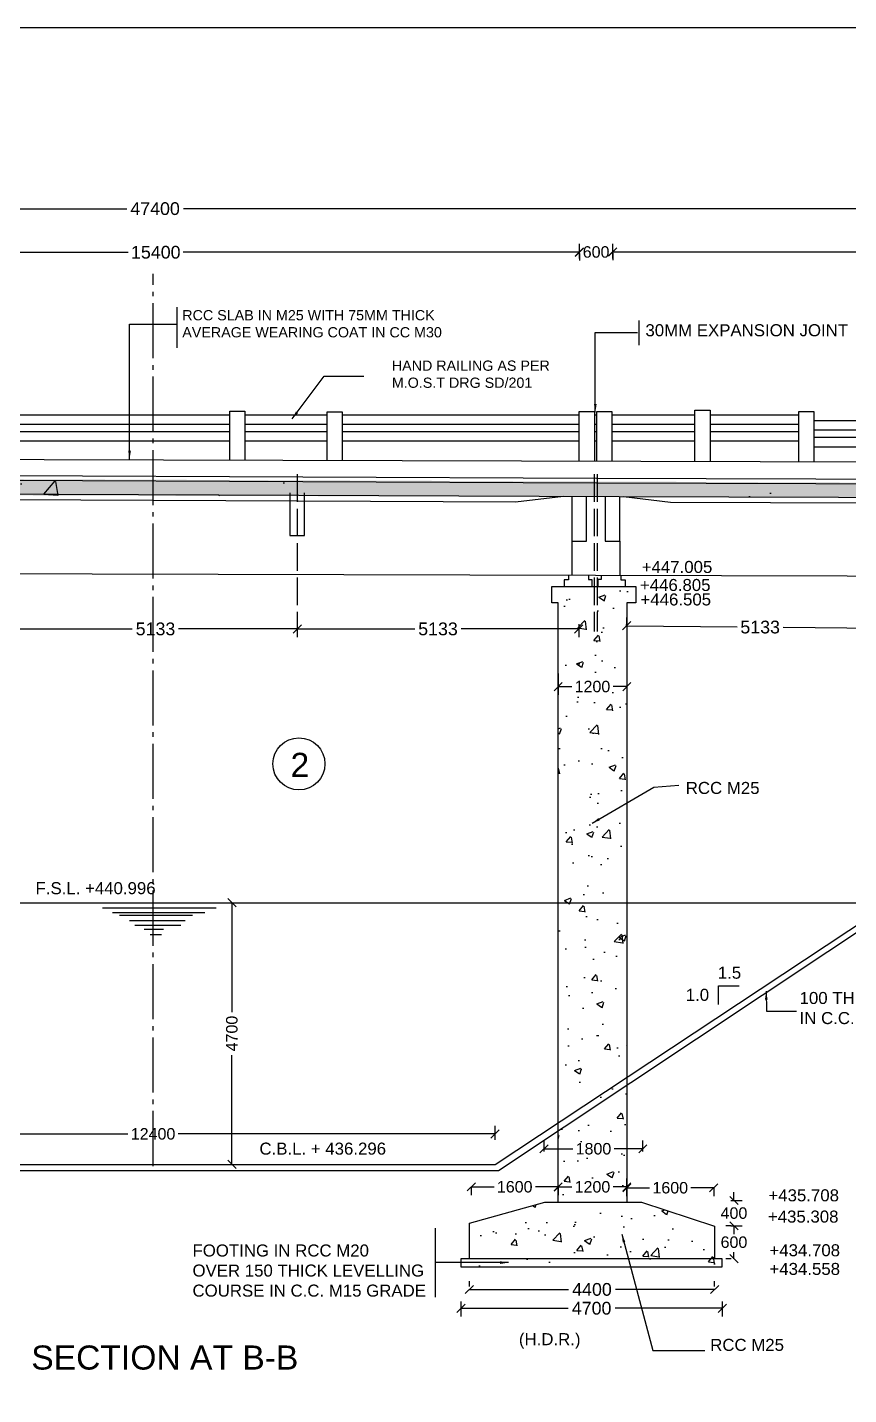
# Model space of a CAD drawing. Header units: inches. Extents: x 19201.6 to 19297.2, y 19008.4 to 19074.4.
# Drawn here: x 19237.8 to 19255.71, y 19044.64 to 19074.44 of the extents above; entities that cross this region are included whole.
import ezdxf

# ---------------------------------------------------------------- set-up
doc = ezdxf.new("R2010")
doc.units = ezdxf.units.IN
doc.header["$MEASUREMENT"] = 0
doc.linetypes.add('ACAD_ISO02W100', pattern=[15, 12, -3])
doc.linetypes.add('ACAD_ISO04W100', pattern=[30, 24, -3, 0, -3])
for name, color, linetype in [('DIMENSION', 255, 'Continuous'), ('DRAWING', 2, 'Continuous'), ('HATCH', 255, 'Continuous'), ('TEXT', 255, 'Continuous')]:
    doc.layers.add(name, color=color, linetype=linetype)
doc.styles.get("Standard").update_dxf_attribs({"font": 'arial.ttf'})
doc.dimstyles.get("Standard").update_dxf_attribs({"dimtxt": 0.25, "dimasz": 0.18, "dimexe": 0.18, "dimexo": 0.0625, "dimgap": 0.09, "dimtad": 0, "dimtih": 1, "dimtoh": 1, "dimdec": 4, "dimzin": 0, "dimdsep": 46, "dimtxsty": 'Standard', "dimblk": 'OBLIQUE', "dimcen": 0.09, "dimadec": 0, "dimazin": 0, "dimtfac": 1, "dimtdec": 4, "dimtofl": 0, "dimtmove": 0, "dimatfit": 3, "dimfxl": 1, "dimtolj": 1, "dimtzin": 0, "dimarcsym": 0})

# ---------------------------------------------------------------- blocks, each defined once
blk = doc.blocks.new('_Oblique')
at = {"color": 0, "linetype": 'ByBlock', "lineweight": -2}
blk.add_line((-0.5, -0.5), (0.5, 0.5), dxfattribs=at)
blk = doc.blocks.new('*D85')
at = {"layer": 'Defpoints', "color": 0, "transparency": 16777216}
for p in [(19237.504, 19061.495), (19243.685, 19061.495), (19243.685, 19061.327)]:
    blk.add_point(p, dxfattribs=at)
at = {"layer": 'DIMENSION', "color": 0, "lineweight": -2, "transparency": 16777216}
for p, q in [((19237.504, 19061.432), (19237.504, 19061.147)), ((19237.504, 19061.327), (19240.09, 19061.327)), ((19243.685, 19061.327), (19241.099, 19061.327)), ((19243.685, 19061.432), (19243.685, 19061.147))]:
    blk.add_line(p, q, dxfattribs=at)
at = {"layer": 'DIMENSION', "color": 0, "lineweight": -2, "transparency": 16777216, "xscale": 0.18, "yscale": 0.18, "zscale": 0.18, "rotation": 180}
blk.add_blockref('_Oblique', (19237.504, 19061.327), dxfattribs=at)
at = {"layer": 'DIMENSION', "color": 0, "lineweight": -2, "transparency": 16777216, "xscale": 0.18, "yscale": 0.18, "zscale": 0.18}
blk.add_blockref('_Oblique', (19243.685, 19061.327), dxfattribs=at)
at = {"layer": 'DIMENSION', "color": 0, "transparency": 16777216, "insert": (19240.595, 19061.327), "char_height": 0.2778, "attachment_point": 5}
blk.add_mtext('\\A1;5133', dxfattribs=at)
blk = doc.blocks.new('*D86')
at = {"layer": 'Defpoints', "color": 0, "transparency": 16777216}
for p in [(19243.685, 19061.495), (19249.82, 19061.495), (19249.82, 19061.327)]:
    blk.add_point(p, dxfattribs=at)
at = {"layer": 'DIMENSION', "color": 0, "lineweight": -2, "transparency": 16777216}
for p, q in [((19243.685, 19061.432), (19243.685, 19061.147)), ((19243.685, 19061.327), (19246.248, 19061.327)), ((19249.82, 19061.327), (19247.257, 19061.327)), ((19249.82, 19061.432), (19249.82, 19061.147))]:
    blk.add_line(p, q, dxfattribs=at)
at = {"layer": 'DIMENSION', "color": 0, "lineweight": -2, "transparency": 16777216, "xscale": 0.18, "yscale": 0.18, "zscale": 0.18, "rotation": 180}
blk.add_blockref('_Oblique', (19243.685, 19061.327), dxfattribs=at)
at = {"layer": 'DIMENSION', "color": 0, "lineweight": -2, "transparency": 16777216, "xscale": 0.18, "yscale": 0.18, "zscale": 0.18}
blk.add_blockref('_Oblique', (19249.82, 19061.327), dxfattribs=at)
at = {"layer": 'DIMENSION', "color": 0, "transparency": 16777216, "insert": (19246.753, 19061.327), "char_height": 0.2778, "attachment_point": 5}
blk.add_mtext('\\A1;5133', dxfattribs=at)
blk = doc.blocks.new('*D87')
at = {"layer": 'Defpoints', "color": 0, "transparency": 16777216}
for p in [(19250.869, 19061.336), (19256.683, 19061.336), (19256.683, 19061.274)]:
    blk.add_point(p, dxfattribs=at)
at = {"layer": 'DIMENSION', "color": 0, "lineweight": -2, "transparency": 16777216}
for p, q in [((19250.869, 19061.399), (19250.871, 19061.578)), ((19250.869, 19061.398), (19253.272, 19061.372)), ((19256.683, 19061.336), (19254.281, 19061.362)), ((19256.683, 19061.337), (19256.685, 19061.516))]:
    blk.add_line(p, q, dxfattribs=at)
at = {"layer": 'DIMENSION', "color": 0, "lineweight": -2, "transparency": 16777216, "xscale": 0.18, "yscale": 0.18, "zscale": 0.18}
for p, rotation in [((19250.869, 19061.398), 179.3898342567749), ((19256.683, 19061.336), 359.3898342567749)]:
    blk.add_blockref('_Oblique', p, dxfattribs=dict(at, rotation=rotation))
at = {"layer": 'DIMENSION', "color": 0, "transparency": 16777216, "insert": (19253.776, 19061.367), "char_height": 0.2778, "attachment_point": 5}
blk.add_mtext('\\A1;5133', dxfattribs=at)
blk = doc.blocks.new('*D93')
at = {"layer": 'Defpoints', "color": 0, "transparency": 16777216}
for p in [(19269.028, 19070.484), (19212.144, 19070.245), (19269.028, 19070.245)]:
    blk.add_point(p, dxfattribs=at)
at = {"layer": 'DIMENSION', "color": 0, "lineweight": -2, "transparency": 16777216}
for p, q in [((19212.144, 19070.308), (19212.144, 19070.664)), ((19269.028, 19070.308), (19269.028, 19070.664)), ((19212.144, 19070.484), (19239.968, 19070.484)), ((19269.028, 19070.484), (19241.204, 19070.484))]:
    blk.add_line(p, q, dxfattribs=at)
at = {"layer": 'DIMENSION', "color": 0, "lineweight": -2, "transparency": 16777216, "xscale": 0.18, "yscale": 0.18, "zscale": 0.18, "rotation": 180}
blk.add_blockref('_Oblique', (19212.144, 19070.484), dxfattribs=at)
at = {"layer": 'DIMENSION', "color": 0, "lineweight": -2, "transparency": 16777216, "xscale": 0.18, "yscale": 0.18, "zscale": 0.18}
blk.add_blockref('_Oblique', (19269.028, 19070.484), dxfattribs=at)
at = {"layer": 'DIMENSION', "color": 0, "transparency": 16777216, "insert": (19240.586, 19070.484), "char_height": 0.2778, "attachment_point": 5}
blk.add_mtext('\\A1;47400', dxfattribs=at)
blk = doc.blocks.new('*D94')
at = {"layer": 'Defpoints', "color": 0, "transparency": 16777216}
for p in [(19231.366, 19069.571), (19249.836, 19069.571), (19249.836, 19069.534)]:
    blk.add_point(p, dxfattribs=at)
at = {"layer": 'DIMENSION', "color": 0, "lineweight": -2, "transparency": 16777216}
for p, q in [((19231.366, 19069.534), (19240.002, 19069.534)), ((19231.366, 19069.509), (19231.366, 19069.354)), ((19249.836, 19069.534), (19241.2, 19069.534)), ((19249.836, 19069.509), (19249.836, 19069.354))]:
    blk.add_line(p, q, dxfattribs=at)
at = {"layer": 'DIMENSION', "color": 0, "lineweight": -2, "transparency": 16777216, "xscale": 0.18, "yscale": 0.18, "zscale": 0.18, "rotation": 180}
blk.add_blockref('_Oblique', (19231.366, 19069.534), dxfattribs=at)
at = {"layer": 'DIMENSION', "color": 0, "lineweight": -2, "transparency": 16777216, "xscale": 0.18, "yscale": 0.18, "zscale": 0.18}
blk.add_blockref('_Oblique', (19249.836, 19069.534), dxfattribs=at)
at = {"layer": 'DIMENSION', "color": 0, "transparency": 16777216, "insert": (19240.601, 19069.534), "char_height": 0.2778, "attachment_point": 5}
blk.add_mtext('\\A1;15400', dxfattribs=at)
blk = doc.blocks.new('*D95')
at = {"layer": 'Defpoints', "color": 0, "transparency": 16777216}
for p in [(19250.563, 19069.581), (19269.028, 19069.581), (19269.028, 19069.544)]:
    blk.add_point(p, dxfattribs=at)
at = {"layer": 'DIMENSION', "color": 0, "lineweight": -2, "transparency": 16777216}
for p, q in [((19250.563, 19069.544), (19259.196, 19069.544)), ((19250.563, 19069.518), (19250.563, 19069.364)), ((19269.028, 19069.544), (19260.394, 19069.544)), ((19269.028, 19069.518), (19269.028, 19069.364))]:
    blk.add_line(p, q, dxfattribs=at)
at = {"layer": 'DIMENSION', "color": 0, "lineweight": -2, "transparency": 16777216, "xscale": 0.18, "yscale": 0.18, "zscale": 0.18, "rotation": 180}
blk.add_blockref('_Oblique', (19250.563, 19069.544), dxfattribs=at)
at = {"layer": 'DIMENSION', "color": 0, "lineweight": -2, "transparency": 16777216, "xscale": 0.18, "yscale": 0.18, "zscale": 0.18}
blk.add_blockref('_Oblique', (19269.028, 19069.544), dxfattribs=at)
at = {"layer": 'DIMENSION', "color": 0, "transparency": 16777216, "insert": (19259.795, 19069.544), "char_height": 0.2778, "attachment_point": 5}
blk.add_mtext('\\A1;15400', dxfattribs=at)
blk = doc.blocks.new('*D112')
at = {"layer": 'Defpoints', "color": 0, "transparency": 16777216}
for p in [(19249.372, 19060.418), (19250.869, 19060.418), (19250.869, 19060.071)]:
    blk.add_point(p, dxfattribs=at)
at = {"layer": 'HATCH', "color": 0, "lineweight": -2, "transparency": 16777216}
for p, q in [((19249.372, 19060.355), (19249.372, 19059.891)), ((19250.869, 19060.355), (19250.869, 19059.891)), ((19249.372, 19060.071), (19249.669, 19060.071)), ((19250.869, 19060.071), (19250.571, 19060.071))]:
    blk.add_line(p, q, dxfattribs=at)
at = {"layer": 'HATCH', "color": 0, "lineweight": -2, "transparency": 16777216, "xscale": 0.18, "yscale": 0.18, "zscale": 0.18, "rotation": 180}
blk.add_blockref('_Oblique', (19249.372, 19060.071), dxfattribs=at)
at = {"layer": 'HATCH', "color": 0, "lineweight": -2, "transparency": 16777216, "xscale": 0.18, "yscale": 0.18, "zscale": 0.18}
blk.add_blockref('_Oblique', (19250.869, 19060.071), dxfattribs=at)
at = {"layer": 'HATCH', "color": 0, "transparency": 16777216, "insert": (19250.12, 19060.071), "char_height": 0.25, "attachment_point": 5}
blk.add_mtext('\\A1;1200', dxfattribs=at)
blk = doc.blocks.new('*D113')
at = {"layer": 'Defpoints', "color": 0, "transparency": 16777216}
for p in [(19249.066, 19049.88), (19251.218, 19050), (19251.218, 19049.88)]:
    blk.add_point(p, dxfattribs=at)
at = {"layer": 'DIMENSION', "color": 0, "lineweight": -2, "transparency": 16777216}
for p, q in [((19249.066, 19049.943), (19249.066, 19050.18)), ((19251.218, 19049.943), (19251.218, 19050.18)), ((19249.066, 19050), (19249.691, 19050)), ((19251.218, 19050), (19250.593, 19050))]:
    blk.add_line(p, q, dxfattribs=at)
at = {"layer": 'DIMENSION', "color": 0, "lineweight": -2, "transparency": 16777216, "xscale": 0.18, "yscale": 0.18, "zscale": 0.18, "rotation": 180}
blk.add_blockref('_Oblique', (19249.066, 19050), dxfattribs=at)
at = {"layer": 'DIMENSION', "color": 0, "lineweight": -2, "transparency": 16777216, "xscale": 0.18, "yscale": 0.18, "zscale": 0.18}
blk.add_blockref('_Oblique', (19251.218, 19050), dxfattribs=at)
at = {"layer": 'DIMENSION', "color": 0, "transparency": 16777216, "insert": (19250.142, 19050), "char_height": 0.25, "attachment_point": 5}
blk.add_mtext('\\A1;1800', dxfattribs=at)
blk = doc.blocks.new('*D114')
at = {"layer": 'Defpoints', "color": 0, "transparency": 16777216}
for p in [(19247.478, 19049.232), (19249.372, 19049.232), (19249.372, 19049.171)]:
    blk.add_point(p, dxfattribs=at)
at = {"layer": 'DIMENSION', "color": 0, "lineweight": -2, "transparency": 16777216}
for p, q in [((19247.478, 19049.171), (19247.974, 19049.171)), ((19247.478, 19049.17), (19247.478, 19048.991)), ((19249.372, 19049.171), (19248.876, 19049.171)), ((19249.372, 19049.17), (19249.372, 19048.991))]:
    blk.add_line(p, q, dxfattribs=at)
at = {"layer": 'DIMENSION', "color": 0, "lineweight": -2, "transparency": 16777216, "xscale": 0.18, "yscale": 0.18, "zscale": 0.18, "rotation": 180}
blk.add_blockref('_Oblique', (19247.478, 19049.171), dxfattribs=at)
at = {"layer": 'DIMENSION', "color": 0, "lineweight": -2, "transparency": 16777216, "xscale": 0.18, "yscale": 0.18, "zscale": 0.18}
blk.add_blockref('_Oblique', (19249.372, 19049.171), dxfattribs=at)
at = {"layer": 'DIMENSION', "color": 0, "transparency": 16777216, "insert": (19248.425, 19049.171), "char_height": 0.25, "attachment_point": 5}
blk.add_mtext('\\A1;1600', dxfattribs=at)
blk = doc.blocks.new('*D115')
at = {"layer": 'Defpoints', "color": 0, "transparency": 16777216}
for p in [(19250.869, 19049.17), (19249.372, 19048.907), (19250.869, 19048.907)]:
    blk.add_point(p, dxfattribs=at)
at = {"layer": 'DIMENSION', "color": 0, "lineweight": -2, "transparency": 16777216}
for p, q in [((19249.372, 19048.97), (19249.372, 19049.35)), ((19249.372, 19049.17), (19249.669, 19049.17)), ((19250.869, 19049.17), (19250.571, 19049.17)), ((19250.869, 19048.97), (19250.869, 19049.35))]:
    blk.add_line(p, q, dxfattribs=at)
at = {"layer": 'DIMENSION', "color": 0, "lineweight": -2, "transparency": 16777216, "xscale": 0.18, "yscale": 0.18, "zscale": 0.18, "rotation": 180}
blk.add_blockref('_Oblique', (19249.372, 19049.17), dxfattribs=at)
at = {"layer": 'DIMENSION', "color": 0, "lineweight": -2, "transparency": 16777216, "xscale": 0.18, "yscale": 0.18, "zscale": 0.18}
blk.add_blockref('_Oblique', (19250.869, 19049.17), dxfattribs=at)
at = {"layer": 'DIMENSION', "color": 0, "transparency": 16777216, "insert": (19250.12, 19049.17), "char_height": 0.25, "attachment_point": 5}
blk.add_mtext('\\A1;1200', dxfattribs=at)
blk = doc.blocks.new('*D116')
at = {"layer": 'Defpoints', "color": 0, "transparency": 16777216}
for p in [(19250.869, 19049.211), (19252.763, 19049.211), (19252.763, 19049.15)]:
    blk.add_point(p, dxfattribs=at)
at = {"layer": 'DIMENSION', "color": 0, "lineweight": -2, "transparency": 16777216}
for p, q in [((19250.869, 19049.15), (19251.365, 19049.15)), ((19250.869, 19049.149), (19250.869, 19048.97)), ((19252.763, 19049.15), (19252.267, 19049.15)), ((19252.763, 19049.149), (19252.763, 19048.97))]:
    blk.add_line(p, q, dxfattribs=at)
at = {"layer": 'DIMENSION', "color": 0, "lineweight": -2, "transparency": 16777216, "xscale": 0.18, "yscale": 0.18, "zscale": 0.18, "rotation": 180}
blk.add_blockref('_Oblique', (19250.869, 19049.15), dxfattribs=at)
at = {"layer": 'DIMENSION', "color": 0, "lineweight": -2, "transparency": 16777216, "xscale": 0.18, "yscale": 0.18, "zscale": 0.18}
blk.add_blockref('_Oblique', (19252.763, 19049.15), dxfattribs=at)
at = {"layer": 'DIMENSION', "color": 0, "transparency": 16777216, "insert": (19251.816, 19049.15), "char_height": 0.25, "attachment_point": 5}
blk.add_mtext('\\A1;1600', dxfattribs=at)
blk = doc.blocks.new('*D117')
at = {"layer": 'Defpoints', "color": 0, "transparency": 16777216}
for p in [(19253.072, 19048.874), (19253.072, 19048.322), (19253.205, 19048.322)]:
    blk.add_point(p, dxfattribs=at)
at = {"layer": 'DIMENSION', "color": 0, "lineweight": -2, "transparency": 16777216}
for p, q in [((19253.134, 19048.874), (19253.385, 19048.874)), ((19253.205, 19048.874), (19253.205, 19049.054)), ((19253.134, 19048.322), (19253.385, 19048.322)), ((19253.205, 19048.322), (19253.205, 19048.142))]:
    blk.add_line(p, q, dxfattribs=at)
at = {"layer": 'DIMENSION', "color": 0, "lineweight": -2, "transparency": 16777216, "xscale": 0.18, "yscale": 0.18, "zscale": 0.18}
for p, rotation in [((19253.205, 19048.874), 270), ((19253.205, 19048.322), 90)]:
    blk.add_blockref('_Oblique', p, dxfattribs=dict(at, rotation=rotation))
at = {"layer": 'DIMENSION', "color": 0, "transparency": 16777216, "insert": (19253.205, 19048.598), "char_height": 0.25, "attachment_point": 5}
blk.add_mtext('\\A1;400', dxfattribs=at)
blk = doc.blocks.new('*D118')
at = {"layer": 'Defpoints', "color": 0, "transparency": 16777216}
for p in [(19253.205, 19048.322), (19253.205, 19047.606), (19253.205, 19047.606)]:
    blk.add_point(p, dxfattribs=at)
at = {"layer": 'DIMENSION', "color": 0, "lineweight": -2, "transparency": 16777216}
for p, q in [((19253.143, 19048.322), (19253.025, 19048.322)), ((19253.205, 19048.322), (19253.205, 19048.182)), ((19253.205, 19047.606), (19253.205, 19047.746)), ((19253.143, 19047.606), (19253.025, 19047.606))]:
    blk.add_line(p, q, dxfattribs=at)
at = {"layer": 'DIMENSION', "color": 0, "lineweight": -2, "transparency": 16777216, "xscale": 0.18, "yscale": 0.18, "zscale": 0.18}
for p, rotation in [((19253.205, 19048.322), 90), ((19253.205, 19047.606), 270)]:
    blk.add_blockref('_Oblique', p, dxfattribs=dict(at, rotation=rotation))
at = {"layer": 'DIMENSION', "color": 0, "transparency": 16777216, "insert": (19253.205, 19047.964), "char_height": 0.25, "attachment_point": 5}
blk.add_mtext('\\A1;600', dxfattribs=at)
blk = doc.blocks.new('*D119')
at = {"layer": 'Defpoints', "color": 0, "transparency": 16777216}
for p in [(19247.439, 19046.935), (19252.782, 19046.935), (19252.782, 19046.935)]:
    blk.add_point(p, dxfattribs=at)
at = {"layer": 'DIMENSION', "color": 0, "lineweight": -2, "transparency": 16777216}
for p, q in [((19247.439, 19046.998), (19247.439, 19047.115)), ((19252.782, 19046.998), (19252.782, 19047.115)), ((19247.439, 19046.935), (19249.6, 19046.935)), ((19252.782, 19046.935), (19250.62, 19046.935))]:
    blk.add_line(p, q, dxfattribs=at)
at = {"layer": 'DIMENSION', "color": 0, "lineweight": -2, "transparency": 16777216, "xscale": 0.18, "yscale": 0.18, "zscale": 0.18, "rotation": 180}
blk.add_blockref('_Oblique', (19247.439, 19046.935), dxfattribs=at)
at = {"layer": 'DIMENSION', "color": 0, "lineweight": -2, "transparency": 16777216, "xscale": 0.18, "yscale": 0.18, "zscale": 0.18}
blk.add_blockref('_Oblique', (19252.782, 19046.935), dxfattribs=at)
at = {"layer": 'DIMENSION', "color": 0, "transparency": 16777216, "insert": (19250.11, 19046.935), "char_height": 0.2778, "attachment_point": 5}
blk.add_mtext('\\A1;4400', dxfattribs=at)
blk = doc.blocks.new('*D120')
at = {"layer": 'Defpoints', "color": 0, "transparency": 16777216}
for p in [(19247.254, 19046.732), (19252.951, 19046.732), (19252.951, 19046.525)]:
    blk.add_point(p, dxfattribs=at)
at = {"layer": 'DIMENSION', "color": 0, "lineweight": -2, "transparency": 16777216}
for p, q in [((19247.254, 19046.67), (19247.254, 19046.345)), ((19247.254, 19046.525), (19249.592, 19046.525)), ((19252.951, 19046.525), (19250.612, 19046.525)), ((19252.951, 19046.67), (19252.951, 19046.345))]:
    blk.add_line(p, q, dxfattribs=at)
at = {"layer": 'DIMENSION', "color": 0, "lineweight": -2, "transparency": 16777216, "xscale": 0.18, "yscale": 0.18, "zscale": 0.18, "rotation": 180}
blk.add_blockref('_Oblique', (19247.254, 19046.525), dxfattribs=at)
at = {"layer": 'DIMENSION', "color": 0, "lineweight": -2, "transparency": 16777216, "xscale": 0.18, "yscale": 0.18, "zscale": 0.18}
blk.add_blockref('_Oblique', (19252.951, 19046.525), dxfattribs=at)
at = {"layer": 'DIMENSION', "color": 0, "transparency": 16777216, "insert": (19250.102, 19046.525), "char_height": 0.2778, "attachment_point": 5}
blk.add_mtext('\\A1;4700', dxfattribs=at)
blk = doc.blocks.new('*D129')
at = {"layer": 'Defpoints', "color": 0, "transparency": 16777216}
for p in [(19247.996, 19050.324), (19233.089, 19050.129), (19247.996, 19050.129)]:
    blk.add_point(p, dxfattribs=at)
at = {"layer": 'DIMENSION', "color": 0, "lineweight": -2, "transparency": 16777216}
for p, q in [((19233.089, 19050.192), (19233.089, 19050.504)), ((19233.089, 19050.324), (19239.994, 19050.324)), ((19247.996, 19050.324), (19241.091, 19050.324)), ((19247.996, 19050.192), (19247.996, 19050.504))]:
    blk.add_line(p, q, dxfattribs=at)
at = {"layer": 'DIMENSION', "color": 0, "lineweight": -2, "transparency": 16777216, "xscale": 0.18, "yscale": 0.18, "zscale": 0.18, "rotation": 180}
blk.add_blockref('_Oblique', (19233.089, 19050.324), dxfattribs=at)
at = {"layer": 'DIMENSION', "color": 0, "lineweight": -2, "transparency": 16777216, "xscale": 0.18, "yscale": 0.18, "zscale": 0.18}
blk.add_blockref('_Oblique', (19247.996, 19050.324), dxfattribs=at)
at = {"layer": 'DIMENSION', "color": 0, "transparency": 16777216, "insert": (19240.542, 19050.324), "char_height": 0.25, "attachment_point": 5}
blk.add_mtext('\\A1;12400', dxfattribs=at)
blk = doc.blocks.new('*D130')
at = {"layer": 'Defpoints', "color": 0, "transparency": 16777216}
for p in [(19242.065, 19055.361), (19242.065, 19049.66), (19242.26, 19049.66)]:
    blk.add_point(p, dxfattribs=at)
at = {"layer": 'DIMENSION', "color": 0, "lineweight": -2, "transparency": 16777216}
for p, q in [((19242.128, 19055.361), (19242.44, 19055.361)), ((19242.26, 19055.361), (19242.26, 19052.978)), ((19242.26, 19049.66), (19242.26, 19052.043)), ((19242.128, 19049.66), (19242.44, 19049.66))]:
    blk.add_line(p, q, dxfattribs=at)
at = {"layer": 'DIMENSION', "color": 0, "lineweight": -2, "transparency": 16777216, "xscale": 0.18, "yscale": 0.18, "zscale": 0.18}
for p, rotation in [((19242.26, 19055.361), 90), ((19242.26, 19049.66), 270)]:
    blk.add_blockref('_Oblique', p, dxfattribs=dict(at, rotation=rotation))
at = {"layer": 'DIMENSION', "color": 0, "transparency": 16777216, "insert": (19242.26, 19052.511), "char_height": 0.25, "attachment_point": 5, "rotation": 90}
blk.add_mtext('\\A1;4700', dxfattribs=at)

msp = doc.modelspace()

# ---------------------------------------------------------------- hatches: boundary and pattern name
at = {"layer": 'HATCH'}
h = msp.add_hatch(dxfattribs=at)
h.set_pattern_fill('AR-CONC', color=256, scale=0.5, style=0)
h.set_pattern_definition([(50, (0, 0), (3.5863009, -0.31376067), [0.375, -4.125]), (355, (0, 0), (-0.69375667, 3.76096067), [0.3, -3.3]), (100.4514, (0.299, -0.026), (2.8925469, 3.4471977), [0.31870095, -3.50571056]), (46.1842, (0, 1), (5.33620524, -0.8275951), [0.5625, -6.1875]), (96.6356, (0.4447, 0.931), (4.6733135, 4.8705894), [0.4780514, -5.258565]), (351.1842, (0, 1), (4.6733097, 4.870593), [0.45, -4.95]), (21, (0.5, 0.75), (2.98453526, -2.01309445), [0.375, -4.125]), (326, (0.5, 0.75), (1.21657666, 3.62575023), [0.3, -3.3]), (71.4514, (0.7487, 0.5822), (4.20111314, 1.6126525), [0.31870095, -3.50571056]), (37.5, (0, 0), (0.060799277, 1.66446927), [0, -3.26, 0, -3.35, 0, -3.3125]), (7.5, (0, 0), (1.31534769, 1.97205856), [0, -1.91, 0, -3.185, 0, -1.2625]), (327.5, (-1.115, 0), (2.66911218, -0.11277436), [0, -1.25, 0, -3.9, 0, -5.175]), (317.5, (-1.615, 0), (2.91593085, 0.50052491), [0, -1.625, 0, -2.59, 0, -3.675])])
h.paths.add_polyline_path([(19211.78009, 19064.69683), (19269.38481, 19064.46162), (19269.38481, 19064.1615), (19211.78009, 19064.29613)])
h = msp.add_hatch(dxfattribs=at)
h.set_pattern_fill('AR-CONC', color=256, scale=0.2, style=0)
h.set_pattern_definition([(50, (0, 0), (1.434520365, -0.12550427), [0.15, -1.65]), (355, (0, 0), (-0.27750267, 1.50438427), [0.12, -1.32]), (100.4514, (0.1195, -0.0105), (1.15701876, 1.378879084), [0.12748038, -1.402284224]), (46.1842, (0, 0.4), (2.1344821, -0.33103803), [0.225, -2.475]), (96.6356, (0.1779, 0.3724), (1.86932541, 1.94823574), [0.19122058, -2.103426]), (351.1842, (0, 0.4), (1.86932389, 1.9482372), [0.18, -1.98]), (21, (0.2, 0.3), (1.193814104, -0.80523778), [0.15, -1.65]), (326, (0.2, 0.3), (0.48663066, 1.45030009), [0.12, -1.32]), (71.4514, (0.2995, 0.2329), (1.68044526, 0.64506099), [0.12748038, -1.402284224]), (37.5, (0, 0), (0.024319711, 0.665787708), [0, -1.304, 0, -1.34, 0, -1.325]), (7.5, (0, 0), (0.526139075, 0.788823424), [0, -0.764, 0, -1.274, 0, -0.505]), (327.5, (-0.446, 0), (1.067644872, -0.045109743), [0, -0.5, 0, -1.56, 0, -2.07]), (317.5, (-0.646, 0), (1.16637234, 0.200209965), [0, -0.65, 0, -1.036, 0, -1.47])])
h.paths.add_polyline_path([(19211.78009, 19064.69683), (19269.38481, 19064.46162), (19269.38481, 19064.1615), (19211.78009, 19064.29613)])
h = msp.add_hatch(dxfattribs=at)
h.set_pattern_fill('AR-CONC', color=256, scale=0.2, style=0)
h.set_pattern_definition([(50, (19.1862, -0.1182), (1.434520365, -0.12550427), [0.15, -1.65]), (355, (19.1862, -0.1182), (-0.27750267, 1.50438427), [0.12, -1.32]), (100.4514, (19.3057, -0.1287), (1.15701876, 1.378879084), [0.12748038, -1.402284224]), (46.1842, (19.1862, 0.2818), (2.1344821, -0.33103803), [0.225, -2.475]), (96.6356, (19.364, 0.2542), (1.86932541, 1.94823574), [0.19122058, -2.103426]), (351.1842, (19.1862, 0.2818), (1.86932389, 1.9482372), [0.18, -1.98]), (21, (19.3862, 0.1818), (1.193814104, -0.80523778), [0.15, -1.65]), (326, (19.3862, 0.1818), (0.48663066, 1.45030009), [0.12, -1.32]), (71.4514, (19.4857, 0.1147), (1.68044526, 0.64506099), [0.12748038, -1.402284224]), (37.5, (19.1862, -0.1182), (0.024319711, 0.665787708), [0, -1.304, 0, -1.34, 0, -1.325]), (7.5, (19.1862, -0.1182), (0.526139075, 0.788823424), [0, -0.764, 0, -1.274, 0, -0.505]), (327.5, (18.7402, -0.1182), (1.067644872, -0.045109743), [0, -0.5, 0, -1.56, 0, -2.07]), (317.5, (18.5402, -0.1182), (1.16637234, 0.200209965), [0, -0.65, 0, -1.036, 0, -1.47])])
h.paths.add_polyline_path([(19249.37176, 19051.50628), (19250.86869, 19050.49366), (19250.86869, 19061.89313), (19251.06442, 19061.89313), (19251.06442, 19062.25303), (19249.2376, 19062.25303), (19249.2376, 19061.89564), (19249.37176, 19061.89564)])
h.paths.add_polyline_path([(19247.25383, 19047.42491), (19252.95094, 19047.42491), (19252.95094, 19047.60556), (19252.78162, 19047.60556), (19252.78162, 19048.31738), (19251.18947, 19048.84031), (19250.86869, 19048.84031), (19250.86869, 19050.32866), (19249.37176, 19051.3444), (19249.37176, 19048.84031), (19249.08209, 19048.84031), (19247.43896, 19048.38149), (19247.43896, 19047.60556), (19247.25383, 19047.60556)])

# ---------------------------------------------------------------- linework, layer by layer
at = {"layer": 'DIMENSION'}
for p, q in [((19249.83694, 19069.40085), (19249.83694, 19069.72003)), ((19250.56263, 19069.40085), (19250.56263, 19069.72003))]:
    msp.add_line(p, q, dxfattribs=at)
for points in [[(19241.0566, 19068.33972), (19241.0566, 19067.44904)], [(19251.13072, 19068.04635), (19251.13072, 19067.51099)], [(19224.66231, 19055.36077), (19256.62073, 19055.36077)], [(19239.4409, 19055.25087), (19241.91838, 19055.25087)], [(19239.65745, 19055.14646), (19241.67217, 19055.14646)], [(19239.81035, 19055.08808), (19241.40234, 19055.08808)], [(19240.03071, 19054.97133), (19241.24044, 19054.97133)], [(19240.14314, 19054.87253), (19241.1505, 19054.87253)], [(19240.35001, 19054.78271), (19240.76824, 19054.78271)], [(19240.47593, 19054.67045), (19240.72777, 19054.67045)], [(19246.69253, 19048.2705), (19246.69253, 19046.77082)]]:
    msp.add_lwpolyline(points, dxfattribs=at)
msp.add_circle((19243.72243, 19058.38724), 0.56723, dxfattribs=at)
at = {"layer": 'DRAWING'}
for points in [[(19296.90739, 19008.42213), (19201.60416, 19008.42213), (19201.60416, 19074.43576), (19296.90739, 19074.43576)], [(19247.25383, 19047.42491), (19252.95094, 19047.42491), (19252.95094, 19047.60556), (19247.25383, 19047.60556), (19247.25383, 19047.42491)]]:
    msp.add_lwpolyline(points, close=True, dxfattribs=at)
at = {"layer": 'DRAWING', "linetype": 'ACAD_ISO04W100', "ltscale": 0.05}
msp.add_lwpolyline([(19240.54371, 19049.6253), (19240.54371, 19069.06607)], dxfattribs=at)
at = {"layer": 'DRAWING'}
for points in [[(19252.35463, 19064.97911), (19252.35463, 19066.09426), (19252.6863, 19066.09426), (19252.6863, 19064.97818)], [(19242.21277, 19065.98783), (19235.74111, 19065.98783)], [(19242.21277, 19065.00755), (19242.21277, 19066.07106), (19242.54443, 19066.07106), (19242.54443, 19065.00662)], [(19244.33458, 19065.98783), (19242.54443, 19065.98783)], [(19244.33458, 19065.0016), (19244.33458, 19066.05822), (19244.66625, 19066.05822), (19244.66625, 19065.00067)], [(19249.83323, 19065.98783), (19244.66625, 19065.98783)], [(19249.83323, 19064.98618), (19249.83323, 19066.06205), (19250.1649, 19066.06205), (19250.1649, 19064.98525)], [(19250.21403, 19065.98783), (19250.1649, 19065.98783)], [(19250.21403, 19064.98511), (19250.21403, 19066.06205), (19250.54569, 19066.06205), (19250.54569, 19064.98418)], [(19252.35463, 19065.98783), (19250.54569, 19065.98783)], [(19254.61569, 19065.98783), (19252.6863, 19065.98783)], [(19254.61569, 19064.97277), (19254.61569, 19066.06687), (19254.94735, 19066.06687), (19254.94735, 19064.97184)], [(19261.38806, 19065.86133), (19254.94735, 19065.86133)], [(19242.21277, 19065.78401), (19235.74111, 19065.78401)], [(19242.21277, 19065.62401), (19235.74111, 19065.62401)], [(19244.33458, 19065.78401), (19242.54443, 19065.78401)], [(19244.33458, 19065.62401), (19242.54443, 19065.62401)], [(19249.83323, 19065.78401), (19244.66625, 19065.78401)], [(19249.83323, 19065.62401), (19244.66625, 19065.62401)], [(19250.21403, 19065.78401), (19250.1649, 19065.78401)], [(19250.21403, 19065.62401), (19250.1649, 19065.62401)], [(19252.35463, 19065.78401), (19250.54569, 19065.78401)], [(19252.35463, 19065.62401), (19250.54569, 19065.62401)], [(19254.61569, 19065.78401), (19252.6863, 19065.78401)], [(19254.61569, 19065.62401), (19252.6863, 19065.62401)], [(19261.38806, 19065.65752), (19254.94735, 19065.65752)], [(19261.38806, 19065.49752), (19254.94735, 19065.49752)], [(19242.21277, 19065.41801), (19235.74111, 19065.41801)], [(19244.33458, 19065.41801), (19242.54443, 19065.41801)], [(19249.83323, 19065.41801), (19244.66625, 19065.41801)], [(19250.21403, 19065.41801), (19250.1649, 19065.41801)], [(19252.35463, 19065.41801), (19250.54569, 19065.41801)], [(19254.61569, 19065.41801), (19252.6863, 19065.41801)], [(19261.38806, 19065.29152), (19254.94735, 19065.29152)], [(19212.14382, 19065.09187), (19269.38481, 19064.93135)], [(19230.99289, 19064.69683), (19250.20806, 19064.61507)], [(19250.20806, 19064.61507), (19266.93341, 19064.5622), (19269.99248, 19064.5622)], [(19230.99289, 19064.59625), (19250.20806, 19064.51449)], [(19250.20806, 19064.51449), (19266.93341, 19064.46162), (19269.38481, 19064.46162)], [(19231.48739, 19064.29613), (19250.70256, 19064.21437)], [(19232.64931, 19064.16702), (19248.44505, 19064.09981)], [(19243.52082, 19064.29613), (19243.52082, 19063.36429), (19243.84055, 19063.36429), (19243.84055, 19064.29613)], [(19248.44505, 19064.09981), (19249.49241, 19064.21952)], [(19249.66977, 19064.21876), (19249.66977, 19063.23981), (19249.9895, 19063.23981), (19249.9895, 19064.2174)], [(19250.39715, 19064.21567), (19250.39715, 19063.23981), (19250.71688, 19063.23981), (19250.71688, 19064.21432)], [(19250.70256, 19064.21437), (19267.42791, 19064.1615), (19269.38481, 19064.1615)], [(19250.79518, 19064.21408), (19251.82223, 19064.0867)], [(19251.82223, 19064.0867), (19262.70497, 19064.0523)], [(19249.66977, 19063.23981), (19249.66977, 19062.50295)], [(19250.71688, 19063.23981), (19250.71688, 19062.5002)], [(19211.78009, 19062.60267), (19269.39218, 19062.45105)], [(19249.37176, 19048.84031), (19249.37176, 19061.89564), (19249.2376, 19061.89564), (19249.2376, 19062.25303), (19251.06442, 19062.25303), (19251.06442, 19061.89313), (19250.86869, 19061.89313), (19250.86869, 19048.84031)], [(19249.59949, 19062.50314), (19249.59949, 19062.39679), (19249.50555, 19062.39679), (19249.50555, 19062.25303)], [(19250.03407, 19062.50199), (19250.03407, 19062.40421), (19250.10817, 19062.40421), (19250.10817, 19062.25303)], [(19250.31265, 19062.50199), (19250.31265, 19062.40421), (19250.23855, 19062.40421), (19250.23855, 19062.25303)], [(19250.74059, 19062.50014), (19250.74059, 19062.40104), (19250.8297, 19062.40104), (19250.8297, 19062.25303)], [(19233.03387, 19049.52988), (19233.20715, 19049.52988), (19248.0686, 19049.52988), (19258.1326, 19056.21439), (19258.79813, 19056.21439), (19258.79813, 19056.34631), (19261.69776, 19056.34631), (19268.33688, 19060.7758)], [(19222.31863, 19056.45898), (19223.03887, 19056.45898), (19233.08904, 19049.66037), (19247.99583, 19049.66037), (19258.11189, 19056.34631), (19258.79813, 19056.34631)], [(19252.86523, 19053.14406), (19252.86523, 19053.55395), (19253.31475, 19053.55395)], [(19247.43896, 19047.60556), (19247.43896, 19048.38149), (19249.08209, 19048.84031), (19251.18947, 19048.84031), (19252.78162, 19048.31738), (19252.78162, 19047.60556)]]:
    msp.add_lwpolyline(points, dxfattribs=at)
at = {"layer": 'DRAWING', "linetype": 'ACAD_ISO02W100', "ltscale": 0.05}
for points in [[(19243.68528, 19064.69683), (19243.68528, 19061.27417)], [(19250.15992, 19064.69683), (19250.15992, 19061.27417)], [(19250.21988, 19064.69683), (19250.21988, 19061.27417)]]:
    msp.add_lwpolyline(points, dxfattribs=at)

# ---------------------------------------------------------------- block references
at = {"layer": 'DIMENSION', "xscale": 0.18, "yscale": 0.18, "zscale": 0.18, "rotation": 180}
msp.add_blockref('_Oblique', (19249.83694, 19069.54003), dxfattribs=at)
at = {"layer": 'DIMENSION', "xscale": 0.18, "yscale": 0.18, "zscale": 0.18}
msp.add_blockref('_Oblique', (19250.56263, 19069.54003), dxfattribs=at)

# ---------------------------------------------------------------- texts
at = {"layer": 'DIMENSION', "insert": (19250.19978, 19069.54003), "char_height": 0.25, "attachment_point": 5}
msp.add_mtext('\\A1;600', dxfattribs=at)
at = {"layer": 'TEXT', "attachment_point": 1}
for s, insert, char_height, width in [('RCC SLAB IN M25 WITH 75MM THICK\\PAVERAGE WEARING COAT IN CC M30', (19241.17907, 19068.27508), 0.2229434, 9.4815793), ('30MM EXPANSION JOINT', (19251.2754, 19067.96727), 0.2622864, 11.1547991), ('HAND RAILING AS PER \\PM.O.S.T DRG SD/201', (19245.74698, 19067.17575), 0.2229434, 9.4815793), ('+447.005', (19251.19494, 19062.80921), 0.262286, 11.1547991), ('+446.805', (19251.15535, 19062.41641), 0.262286, 11.1547991), ('+446.505', (19251.16775, 19062.10151), 0.262286, 11.1547991), ('2', (19243.53854, 19058.62815), 0.52457, 22.3095983), ('RCC M25', (19252.15439, 19057.99402), 0.262286, 11.1547991), ('F.S.L. +440.996', (19237.98002, 19055.80992), 0.2622864, 11.1547991), ('1.5', (19252.85256, 19053.96837), 0.262286, 11.1547991), ('1.0', (19252.15371, 19053.48621), 0.262286, 11.1547991), ('100 THICK LINING\\PIN C.C. M15 GRADE', (19254.6358, 19053.41741), 0.2622864, 11.1547991), ('C.B.L. + 436.296', (19242.86079, 19050.1349), 0.2622864, 11.1547991), ('+435.708', (19253.95653, 19049.11775), 0.262286, 11.1547991), ('+435.308', (19253.94522, 19048.65466), 0.262286, 11.1547991), ('FOOTING IN RCC M20\\POVER 150 THICK LEVELLING\\PCOURSE IN C.C. M15 GRADE', (19241.40131, 19047.91565), 0.2622864, 11.1547991), ('+434.708', (19253.97915, 19047.92049), 0.262286, 11.1547991), ('+434.558', (19253.97915, 19047.51387), 0.262286, 11.1547991), ('(H.D.R.)', (19248.51728, 19045.98292), 0.262286, 11.1547991), ('RCC M25', (19252.68714, 19045.85876), 0.262286, 11.1547991), ('SECTION AT B-B', (19237.88721, 19045.71424), 0.5245727, 22.3095983)]:
    msp.add_mtext(s, dxfattribs=dict(at, insert=insert, char_height=char_height, width=width))

# ---------------------------------------------------------------- dimensions: what is measured, and where the dimension line sits
at = {"layer": 'DIMENSION'}
for base, p1, p2, text, picture, middle in [((19269.02795, 19070.48401), (19212.14382, 19070.24513), (19269.02795, 19070.24513), '47400', '*D93', (19240.58588, 19070.48401)), ((19249.83605, 19069.53413), (19231.36594, 19069.57119), (19249.83605, 19069.57119), '15400', '*D94', (19240.60099, 19069.53413)), ((19269.02795, 19069.54369), (19250.56263, 19069.58075), (19269.02795, 19069.58075), '15400', '*D95', (19259.79529, 19069.54369)), ((19252.78162, 19046.93533), (19247.43896, 19046.93533), (19252.78162, 19046.93533), '4400', '*D119', (19250.11029, 19046.93533)), ((19252.95094, 19046.52486), (19247.25383, 19046.73235), (19252.95094, 19046.73235), '4700', '*D120', (19250.10238, 19046.52486))]:
    dim = msp.add_linear_dim(base=base, p1=p1, p2=p2, text=text, dimstyle='Standard', override={"dimtxt": 0.277778}, dxfattribs=at)
    dim.commit()
    dim.dimension.update_dxf_attribs({"geometry": picture, "text_midpoint": middle})
for p1, p2, distance, picture, middle in [((19237.5041, 19061.49492), (19243.68528, 19061.49492), -0.16841, '*D85', (19240.59469, 19061.32651)), ((19243.68528, 19061.49492), (19249.81984, 19061.49492), -0.16841, '*D86', (19246.75256, 19061.32651)), ((19250.86869, 19061.33608), (19256.68269, 19061.27417), 0.06191, '*D87', (19253.77635, 19061.36704))]:
    dim = msp.add_aligned_dim(p1=p1, p2=p2, distance=distance, text='5133', dimstyle='Standard', override={"dimtxt": 0.277778}, dxfattribs=at)
    dim.commit()
    dim.dimension.update_dxf_attribs({"geometry": picture, "text_midpoint": middle})
dim = msp.add_aligned_dim(p1=(19242.0651, 19055.36077), p2=(19242.0651, 19049.66037), distance=0.19533, text='4700', dimstyle='Standard', dxfattribs=at)
dim.commit()
dim.dimension.update_dxf_attribs({"geometry": '*D130', "text_midpoint": (19242.26043, 19052.51057), "text_rotation": 90})
for base, p1, p2, text, picture, middle in [((19247.99583, 19050.32369), (19233.08904, 19050.12906), (19247.99583, 19050.12906), '12400', '*D129', (19240.54244, 19050.32369)), ((19251.21755, 19049.99986), (19249.0661, 19049.88019), (19251.21755, 19049.88019), '1800', '*D113', (19250.14182, 19049.99986)), ((19249.37176, 19049.17081), (19247.47755, 19049.23246), (19249.37176, 19049.23246), '1600', '*D114', (19248.42465, 19049.17081)), ((19250.86869, 19049.16996), (19249.37176, 19048.90714), (19250.86869, 19048.90714), '1200', '*D115', (19250.12022, 19049.16996)), ((19252.7629, 19049.14964), (19250.86869, 19049.21129), (19252.7629, 19049.21129), '1600', '*D116', (19251.8158, 19049.14964))]:
    dim = msp.add_linear_dim(base=base, p1=p1, p2=p2, text=text, dimstyle='Standard', dxfattribs=at)
    dim.commit()
    dim.dimension.update_dxf_attribs({"geometry": picture, "text_midpoint": middle})
for p1, p2, distance, text, picture, middle in [((19253.07152, 19048.87421), (19253.07152, 19048.3224), 0.13396, '400', '*D117', (19253.20548, 19048.59831)), ((19253.20548, 19048.3224), (19253.20548, 19047.60556), 0, '600', '*D118', (19253.20548, 19047.96398))]:
    dim = msp.add_aligned_dim(p1=p1, p2=p2, distance=distance, text=text, dimstyle='Standard', dxfattribs=at)
    dim.commit()
    dim.dimension.update_dxf_attribs({"geometry": picture, "text_midpoint": middle})
at = {"layer": 'HATCH'}
dim = msp.add_aligned_dim(p1=(19249.37176, 19060.41796), p2=(19250.86869, 19060.41796), distance=-0.34713, text='1200', dimstyle='Standard', dxfattribs=at)
dim.commit()
dim.dimension.update_dxf_attribs({"geometry": '*D112', "text_midpoint": (19250.12022, 19060.07082)})

# ---------------------------------------------------------------- leaders
at = {"layer": 'DIMENSION'}
for points in [[(19240.0294, 19065.02905), (19240.0294, 19067.96469), (19241.04487, 19067.96469)], [(19250.18291, 19066.04875), (19250.18291, 19067.79024), (19251.09954, 19067.79024)], [(19243.57312, 19065.90468), (19244.27139, 19066.83633), (19245.13567, 19066.83633)], [(19250.11148, 19057.09255), (19251.45717, 19057.87642), (19252.00185, 19057.92441)], [(19253.90673, 19053.43201), (19253.91307, 19053.00149), (19254.56611, 19053.00149)], [(19250.76141, 19048.14105), (19251.43342, 19045.60596), (19252.57209, 19045.60596)], [(19248.2871, 19047.52066), (19246.69253, 19047.52066)]]:
    msp.add_leader(points, dimstyle='Standard', override={"dimgap": 0.09, "dimtad": 0}, dxfattribs=at)

doc.saveas('drawing.dxf')
